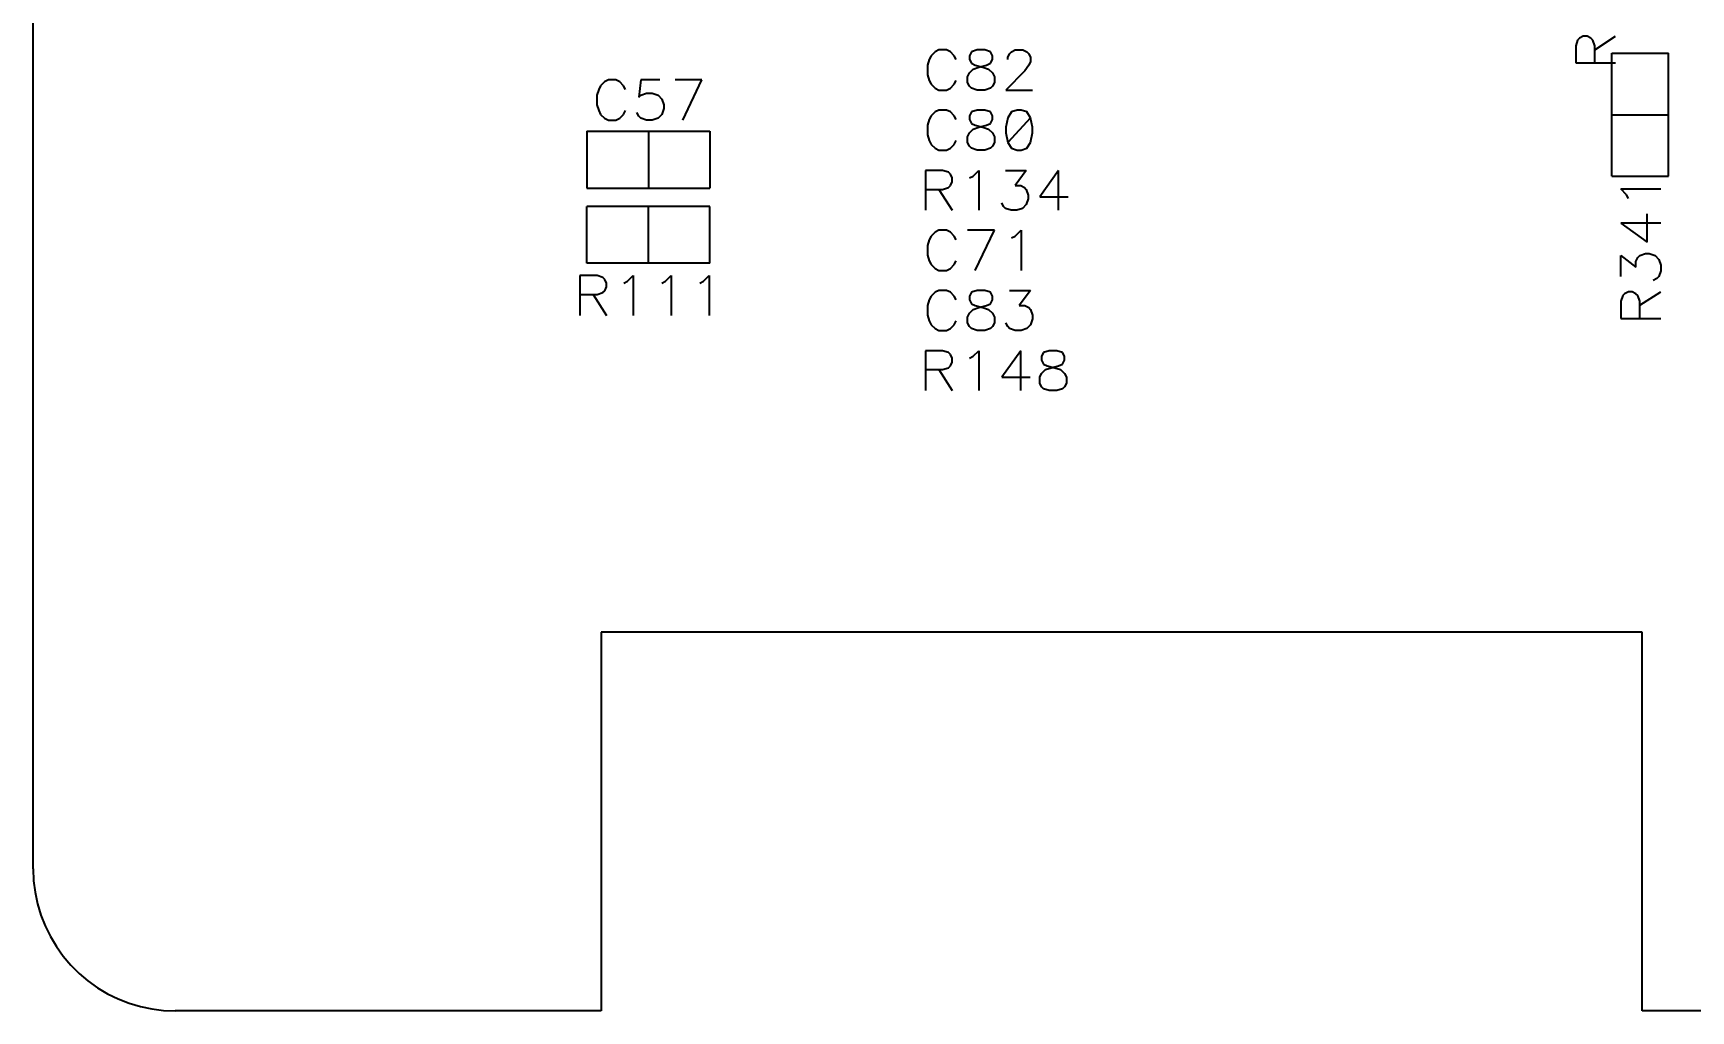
# Model space of a CAD drawing. Extents: x 295 to 953, y 10 to 290.
# Drawn here: x 521.5 to 612.5, y 71 to 124.7 of the extents above; entities that cross this region are included whole.
import ezdxf

# ---------------------------------------------------------------- set-up
doc = ezdxf.new("R2010")
doc.units = 0
doc.header["$LTSCALE"] = 5
doc.header["$MEASUREMENT"] = 0
doc.layers.add('6', color=6, linetype='CONTINUOUS', lineweight=13)
doc.layers.add('DV-DPO-A6_BSK', color=2, linetype='CONTINUOUS')
doc.styles.add('굴림체', font='')
doc.styles.get('굴림체').set_extended_font_data('GulimChe')

msp = doc.modelspace()

# ---------------------------------------------------------------- linework, layer by layer
at = {"layer": 'DV-DPO-A6_BSK', "color": 7}
for p, q in [((521.478, 78.799), (521.478, 267.297)), ((606.326, 124.334), (606.22, 124.017)), ((606.22, 124.017), (606.22, 123.079)), ((606.425, 124.433), (606.326, 124.334)), ((606.636, 124.539), (606.425, 124.433)), ((606.847, 124.539), (606.636, 124.539)), ((607.052, 124.433), (606.847, 124.539)), ((607.158, 124.334), (607.052, 124.433)), ((607.264, 124.017), (607.158, 124.334)), ((607.264, 123.806), (608.413, 124.539)), ((607.264, 123.079), (607.264, 124.017)), ((570.71, 123.264), (570.611, 122.954)), ((570.611, 122.954), (570.611, 122.425)), ((570.816, 123.475), (570.71, 123.264)), ((571.027, 123.687), (570.816, 123.475)), ((571.239, 123.792), (571.027, 123.687)), ((571.655, 123.792), (571.239, 123.792)), ((571.866, 123.687), (571.655, 123.792)), ((572.077, 123.475), (571.866, 123.687)), ((572.183, 123.264), (572.077, 123.475)), ((573.022, 123.687), (572.916, 123.475)), ((572.916, 123.475), (572.916, 123.264)), ((572.916, 123.264), (573.022, 123.059)), ((573.339, 123.792), (573.022, 123.687)), ((573.022, 123.059), (573.233, 122.954)), ((573.233, 122.954), (573.649, 122.848)), ((573.755, 123.792), (573.339, 123.792)), ((573.438, 122.848), (573.86, 122.954)), ((574.072, 123.687), (573.755, 123.792)), ((573.86, 122.954), (574.072, 123.059)), ((574.177, 123.475), (574.072, 123.687)), ((574.072, 123.059), (574.177, 123.264)), ((574.177, 123.264), (574.177, 123.475)), ((575.016, 123.37), (575.122, 123.581)), ((575.016, 123.264), (575.016, 123.37)), ((575.122, 123.581), (575.228, 123.687)), ((575.228, 123.687), (575.432, 123.792)), ((575.432, 123.792), (575.855, 123.792)), ((575.855, 123.792), (576.066, 123.687)), ((576.172, 122.954), (575.961, 122.637)), ((576.066, 123.687), (576.172, 123.581)), ((576.172, 123.581), (576.271, 123.37)), ((576.271, 123.165), (576.172, 122.954)), ((576.271, 123.37), (576.271, 123.165)), ((606.22, 123.079), (608.413, 123.079)), ((608.201, 116.852), (608.201, 123.614)), ((608.201, 123.614), (611.325, 123.614)), ((611.325, 116.852), (611.325, 123.614)), ((552.866, 122.036), (552.655, 121.824)), ((553.078, 122.141), (552.866, 122.036)), ((553.494, 122.141), (553.078, 122.141)), ((553.705, 122.036), (553.494, 122.141)), ((553.916, 121.824), (553.705, 122.036)), ((554.861, 122.141), (554.755, 121.197)), ((555.911, 122.141), (554.861, 122.141)), ((558.216, 122.141), (556.75, 122.141)), ((557.166, 119.936), (558.216, 122.141)), ((570.611, 122.425), (570.71, 122.115)), ((570.71, 122.115), (570.816, 121.904)), ((572.077, 121.904), (572.183, 122.115)), ((572.81, 122.32), (572.916, 122.531)), ((572.81, 122.009), (572.81, 122.32)), ((572.916, 122.531), (573.127, 122.742)), ((573.127, 122.742), (573.438, 122.848)), ((573.649, 122.848), (573.966, 122.742)), ((573.966, 122.742), (574.177, 122.531)), ((574.177, 122.531), (574.283, 122.32)), ((574.283, 122.32), (574.283, 122.009)), ((575.961, 122.637), (574.911, 121.587)), ((552.549, 121.613), (552.45, 121.303)), ((552.45, 121.303), (552.45, 120.774)), ((552.655, 121.824), (552.549, 121.613)), ((554.022, 121.613), (553.916, 121.824)), ((554.755, 121.197), (554.861, 121.303)), ((554.861, 121.303), (555.178, 121.408)), ((555.178, 121.408), (555.488, 121.408)), ((555.488, 121.408), (555.805, 121.303)), ((555.805, 121.303), (556.016, 121.091)), ((570.816, 121.904), (571.027, 121.692)), ((571.027, 121.692), (571.239, 121.587)), ((571.239, 121.587), (571.655, 121.587)), ((571.655, 121.587), (571.866, 121.692)), ((571.866, 121.692), (572.077, 121.904)), ((572.916, 121.798), (572.81, 122.009)), ((573.022, 121.692), (572.916, 121.798)), ((573.339, 121.587), (573.022, 121.692)), ((573.755, 121.587), (573.339, 121.587)), ((574.072, 121.692), (573.755, 121.587)), ((574.177, 121.798), (574.072, 121.692)), ((574.283, 122.009), (574.177, 121.798)), ((574.911, 121.587), (576.377, 121.587)), ((552.45, 120.774), (552.549, 120.464)), ((552.549, 120.464), (552.655, 120.253)), ((552.655, 120.253), (552.866, 120.041)), ((553.705, 120.041), (553.916, 120.253)), ((553.916, 120.253), (554.022, 120.464)), ((554.755, 120.147), (554.649, 120.358)), ((556.016, 120.253), (555.805, 120.041)), ((556.016, 121.091), (556.122, 120.774)), ((556.122, 120.57), (556.016, 120.253)), ((556.122, 120.774), (556.122, 120.57)), ((571.027, 120.385), (570.816, 120.173)), ((571.239, 120.49), (571.027, 120.385)), ((571.655, 120.49), (571.239, 120.49)), ((571.866, 120.385), (571.655, 120.49)), ((572.077, 120.173), (571.866, 120.385)), ((573.022, 120.385), (572.916, 120.173)), ((573.339, 120.49), (573.022, 120.385)), ((573.755, 120.49), (573.339, 120.49)), ((574.072, 120.385), (573.755, 120.49)), ((574.177, 120.173), (574.072, 120.385)), ((575.228, 120.385), (575.016, 120.068)), ((575.538, 120.49), (575.228, 120.385)), ((575.749, 120.49), (575.538, 120.49)), ((576.066, 120.385), (575.749, 120.49)), ((576.271, 120.068), (576.066, 120.385)), ((608.201, 120.233), (611.325, 120.233)), ((551.902, 119.321), (558.658, 119.321)), ((551.902, 119.321), (551.902, 116.198)), ((552.866, 120.041), (553.078, 119.936)), ((553.078, 119.936), (553.494, 119.936)), ((553.494, 119.936), (553.705, 120.041)), ((554.861, 120.041), (554.755, 120.147)), ((555.178, 119.936), (554.861, 120.041)), ((555.488, 119.936), (555.178, 119.936)), ((555.277, 119.321), (555.277, 116.198)), ((555.805, 120.041), (555.488, 119.936)), ((558.658, 119.321), (558.658, 116.198)), ((570.71, 119.962), (570.611, 119.652)), ((570.611, 119.652), (570.611, 119.123)), ((570.816, 120.173), (570.71, 119.962)), ((572.183, 119.962), (572.077, 120.173)), ((572.916, 120.173), (572.916, 119.962)), ((572.916, 119.962), (573.022, 119.757)), ((572.916, 119.229), (573.127, 119.44)), ((573.022, 119.757), (573.233, 119.652)), ((573.127, 119.44), (573.438, 119.546)), ((573.233, 119.652), (573.649, 119.546)), ((573.438, 119.546), (573.86, 119.652)), ((573.649, 119.546), (573.966, 119.44)), ((573.86, 119.652), (574.072, 119.757)), ((573.966, 119.44), (574.177, 119.229)), ((574.072, 119.757), (574.177, 119.962)), ((574.177, 119.962), (574.177, 120.173)), ((575.016, 120.068), (574.911, 119.546)), ((574.911, 119.546), (574.911, 119.229)), ((576.271, 120.068), (575.016, 118.707)), ((576.377, 119.546), (576.271, 120.068)), ((576.377, 119.229), (576.377, 119.546)), ((570.611, 119.123), (570.71, 118.813)), ((570.71, 118.813), (570.816, 118.602)), ((570.816, 118.602), (571.027, 118.39)), ((571.027, 118.39), (571.239, 118.285)), ((571.655, 118.285), (571.866, 118.39)), ((571.866, 118.39), (572.077, 118.602)), ((572.077, 118.602), (572.183, 118.813)), ((572.81, 119.018), (572.916, 119.229)), ((572.81, 118.707), (572.81, 119.018)), ((572.916, 118.496), (572.81, 118.707)), ((573.022, 118.39), (572.916, 118.496)), ((573.339, 118.285), (573.022, 118.39)), ((574.072, 118.39), (573.755, 118.285)), ((574.177, 118.496), (574.072, 118.39)), ((574.177, 119.229), (574.283, 119.018)), ((574.283, 118.707), (574.177, 118.496)), ((574.283, 119.018), (574.283, 118.707)), ((574.911, 119.229), (575.016, 118.707)), ((575.016, 118.707), (575.228, 118.39)), ((575.228, 118.39), (575.538, 118.285)), ((575.749, 118.285), (576.066, 118.39)), ((576.066, 118.39), (576.271, 118.707)), ((576.271, 118.707), (576.377, 119.229)), ((571.239, 118.285), (571.655, 118.285)), ((573.755, 118.285), (573.339, 118.285)), ((575.538, 118.285), (575.749, 118.285)), ((571.443, 117.175), (570.506, 117.175)), ((570.506, 117.175), (570.506, 114.983)), ((571.76, 117.07), (571.443, 117.175)), ((571.866, 116.964), (571.76, 117.07)), ((571.965, 116.759), (571.866, 116.964)), ((571.965, 116.548), (571.965, 116.759)), ((572.91, 116.759), (573.114, 116.865)), ((573.114, 116.865), (573.431, 117.175)), ((573.431, 117.175), (573.431, 114.983)), ((574.891, 117.175), (576.04, 117.175)), ((576.04, 117.175), (575.419, 116.336)), ((577.816, 117.175), (576.773, 115.716)), ((577.816, 114.983), (577.816, 117.175)), ((608.201, 116.852), (611.325, 116.852)), ((551.902, 116.198), (558.658, 116.198)), ((570.506, 116.132), (571.443, 116.132)), ((571.239, 116.132), (571.965, 114.983)), ((571.443, 116.132), (571.76, 116.237)), ((571.76, 116.237), (571.866, 116.336)), ((571.866, 116.336), (571.965, 116.548)), ((575.419, 116.336), (575.729, 116.336)), ((575.729, 116.336), (575.941, 116.237)), ((575.941, 116.237), (576.04, 116.132)), ((576.04, 116.132), (576.145, 115.815)), ((576.145, 115.815), (576.145, 115.61)), ((576.773, 115.716), (578.338, 115.716)), ((609.007, 115.835), (608.697, 116.152)), ((608.697, 116.152), (610.889, 116.152)), ((609.113, 115.623), (609.007, 115.835)), ((558.658, 115.194), (551.902, 115.194)), ((551.902, 112.07), (551.902, 115.194)), ((555.277, 112.07), (555.277, 115.194)), ((558.658, 112.07), (558.658, 115.194)), ((574.792, 115.187), (574.686, 115.399)), ((574.891, 115.088), (574.792, 115.187)), ((575.208, 114.983), (574.891, 115.088)), ((575.518, 114.983), (575.208, 114.983)), ((575.835, 115.088), (575.518, 114.983)), ((576.04, 115.293), (575.835, 115.088)), ((576.145, 115.61), (576.04, 115.293)), ((610.156, 113.226), (610.156, 114.791)), ((571.239, 113.886), (571.027, 113.781)), ((571.655, 113.886), (571.239, 113.886)), ((571.866, 113.781), (571.655, 113.886)), ((574.283, 113.886), (572.81, 113.886)), ((573.233, 111.681), (574.283, 113.886)), ((575.432, 113.569), (575.749, 113.886)), ((575.749, 113.886), (575.749, 111.681)), ((610.889, 114.269), (608.697, 114.269)), ((608.697, 114.269), (610.156, 113.226)), ((570.71, 113.358), (570.611, 113.048)), ((570.611, 113.048), (570.611, 112.519)), ((570.816, 113.569), (570.71, 113.358)), ((571.027, 113.781), (570.816, 113.569)), ((572.077, 113.569), (571.866, 113.781)), ((572.183, 113.358), (572.077, 113.569)), ((575.228, 113.464), (575.432, 113.569)), ((558.658, 112.07), (551.902, 112.07)), ((570.611, 112.519), (570.71, 112.209)), ((570.71, 112.209), (570.816, 111.998)), ((572.077, 111.998), (572.183, 112.209)), ((608.697, 111.344), (608.697, 112.493)), ((608.697, 112.493), (609.529, 111.866)), ((609.529, 112.176), (609.634, 112.387)), ((609.529, 111.866), (609.529, 112.176)), ((609.634, 112.387), (609.74, 112.493)), ((609.74, 112.493), (610.05, 112.599)), ((610.05, 112.599), (610.262, 112.599)), ((610.262, 112.599), (610.579, 112.493)), ((610.579, 112.493), (610.783, 112.282)), ((610.783, 112.282), (610.889, 111.971)), ((552.457, 111.397), (551.519, 111.397)), ((551.519, 111.397), (551.519, 109.204)), ((552.774, 111.291), (552.457, 111.397)), ((552.88, 111.185), (552.774, 111.291)), ((552.979, 110.981), (552.88, 111.185)), ((554.128, 111.086), (554.445, 111.397)), ((554.445, 111.397), (554.445, 109.204)), ((556.221, 111.086), (556.532, 111.397)), ((556.532, 111.397), (556.532, 109.204)), ((558.308, 111.086), (558.625, 111.397)), ((558.625, 111.397), (558.625, 109.204)), ((570.816, 111.998), (571.027, 111.786)), ((571.027, 111.786), (571.239, 111.681)), ((571.239, 111.681), (571.655, 111.681)), ((571.655, 111.681), (571.866, 111.786)), ((571.866, 111.786), (572.077, 111.998)), ((610.678, 111.238), (610.473, 111.133)), ((610.783, 111.344), (610.678, 111.238)), ((610.889, 111.654), (610.783, 111.344)), ((610.889, 111.971), (610.889, 111.654)), ((551.519, 110.353), (552.457, 110.353)), ((552.252, 110.353), (552.979, 109.204)), ((552.457, 110.353), (552.774, 110.459)), ((552.774, 110.459), (552.88, 110.558)), ((552.88, 110.558), (552.979, 110.769)), ((552.979, 110.769), (552.979, 110.981)), ((553.923, 110.981), (554.128, 111.086)), ((556.01, 110.981), (556.221, 111.086)), ((558.103, 110.981), (558.308, 111.086)), ((570.816, 110.267), (570.71, 110.056)), ((571.027, 110.479), (570.816, 110.267)), ((571.239, 110.584), (571.027, 110.479)), ((571.655, 110.584), (571.239, 110.584)), ((571.866, 110.479), (571.655, 110.584)), ((572.077, 110.267), (571.866, 110.479)), ((572.183, 110.056), (572.077, 110.267)), ((573.022, 110.479), (572.916, 110.267)), ((572.916, 110.267), (572.916, 110.056)), ((573.339, 110.584), (573.022, 110.479)), ((573.755, 110.584), (573.339, 110.584)), ((574.072, 110.479), (573.755, 110.584)), ((574.177, 110.267), (574.072, 110.479)), ((574.177, 110.056), (574.177, 110.267)), ((575.122, 110.584), (576.271, 110.584)), ((576.271, 110.584), (575.644, 109.746)), ((608.802, 110.3), (608.697, 109.983)), ((608.901, 110.399), (608.802, 110.3)), ((609.113, 110.505), (608.901, 110.399)), ((609.324, 110.505), (609.113, 110.505)), ((609.529, 110.399), (609.324, 110.505)), ((609.634, 110.3), (609.529, 110.399)), ((609.74, 109.983), (609.634, 110.3)), ((609.74, 109.772), (610.889, 110.505)), ((570.71, 110.056), (570.611, 109.746)), ((570.611, 109.746), (570.611, 109.217)), ((572.81, 109.112), (572.916, 109.323)), ((572.916, 110.056), (573.022, 109.851)), ((572.916, 109.323), (573.127, 109.534)), ((573.022, 109.851), (573.233, 109.746)), ((573.127, 109.534), (573.438, 109.64)), ((573.233, 109.746), (573.649, 109.64)), ((573.438, 109.64), (573.86, 109.746)), ((573.649, 109.64), (573.966, 109.534)), ((573.86, 109.746), (574.072, 109.851)), ((573.966, 109.534), (574.177, 109.323)), ((574.072, 109.851), (574.177, 110.056)), ((574.177, 109.323), (574.283, 109.112)), ((575.644, 109.746), (575.961, 109.746)), ((575.961, 109.746), (576.172, 109.64)), ((576.172, 109.64), (576.271, 109.534)), ((576.271, 109.534), (576.377, 109.217)), ((608.697, 109.983), (608.697, 109.046)), ((609.74, 109.046), (609.74, 109.983)), ((570.611, 109.217), (570.71, 108.907)), ((570.71, 108.907), (570.816, 108.696)), ((570.816, 108.696), (571.027, 108.484)), ((571.027, 108.484), (571.239, 108.379)), ((571.239, 108.379), (571.655, 108.379)), ((571.655, 108.379), (571.866, 108.484)), ((571.866, 108.484), (572.077, 108.696)), ((572.077, 108.696), (572.183, 108.907)), ((572.81, 108.801), (572.81, 109.112)), ((572.916, 108.59), (572.81, 108.801)), ((573.022, 108.484), (572.916, 108.59)), ((573.339, 108.379), (573.022, 108.484)), ((573.755, 108.379), (573.339, 108.379)), ((574.072, 108.484), (573.755, 108.379)), ((574.177, 108.59), (574.072, 108.484)), ((574.283, 108.801), (574.177, 108.59)), ((574.283, 109.112), (574.283, 108.801)), ((575.016, 108.59), (574.911, 108.801)), ((575.122, 108.484), (575.016, 108.59)), ((575.432, 108.379), (575.122, 108.484)), ((575.749, 108.379), (575.432, 108.379)), ((576.066, 108.484), (575.749, 108.379)), ((576.271, 108.696), (576.066, 108.484)), ((576.377, 109.013), (576.271, 108.696)), ((576.377, 109.217), (576.377, 109.013)), ((608.697, 109.046), (610.889, 109.046)), ((571.443, 107.269), (570.506, 107.269)), ((570.506, 107.269), (570.506, 105.077)), ((571.76, 107.164), (571.443, 107.269)), ((571.866, 107.058), (571.76, 107.164)), ((571.965, 106.853), (571.866, 107.058)), ((571.866, 106.43), (571.965, 106.642)), ((571.965, 106.642), (571.965, 106.853)), ((572.91, 106.853), (573.114, 106.959)), ((573.114, 106.959), (573.431, 107.269)), ((573.431, 107.269), (573.431, 105.077)), ((575.729, 107.269), (574.686, 105.81)), ((575.729, 105.077), (575.729, 107.269)), ((576.984, 107.164), (576.879, 106.959)), ((576.879, 106.959), (576.879, 106.747)), ((576.879, 106.747), (576.984, 106.536)), ((577.295, 107.269), (576.984, 107.164)), ((577.717, 107.269), (577.295, 107.269)), ((578.028, 107.164), (577.717, 107.269)), ((578.133, 106.959), (578.028, 107.164)), ((578.028, 106.536), (578.133, 106.747)), ((578.133, 106.747), (578.133, 106.959)), ((570.506, 106.226), (571.443, 106.226)), ((571.239, 106.226), (571.965, 105.077)), ((571.443, 106.226), (571.76, 106.331)), ((571.76, 106.331), (571.866, 106.43)), ((574.686, 105.81), (576.251, 105.81)), ((576.773, 105.81), (576.879, 106.014)), ((576.773, 105.493), (576.773, 105.81)), ((576.879, 106.014), (577.09, 106.226)), ((576.984, 106.536), (577.189, 106.43)), ((577.09, 106.226), (577.4, 106.331)), ((577.189, 106.43), (577.612, 106.331)), ((577.4, 106.331), (577.816, 106.43)), ((577.612, 106.331), (577.922, 106.226)), ((577.816, 106.43), (578.028, 106.536)), ((577.922, 106.226), (578.133, 106.014)), ((578.133, 106.014), (578.239, 105.81)), ((578.239, 105.81), (578.239, 105.493)), ((576.879, 105.281), (576.773, 105.493)), ((576.984, 105.182), (576.879, 105.281)), ((577.295, 105.077), (576.984, 105.182)), ((577.717, 105.077), (577.295, 105.077)), ((578.028, 105.182), (577.717, 105.077)), ((578.133, 105.281), (578.028, 105.182)), ((578.239, 105.493), (578.133, 105.281)), ((609.879, 91.796), (552.681, 91.796)), ((552.681, 91.796), (552.681, 71)), ((609.879, 71), (609.879, 91.796)), ((521.478, 78.799), (521.504, 78.152)), ((521.504, 78.152), (521.583, 77.512)), ((521.583, 77.512), (521.722, 76.884)), ((521.722, 76.884), (521.9, 76.263)), ((521.9, 76.263), (522.138, 75.662)), ((522.138, 75.662), (522.422, 75.088)), ((522.422, 75.088), (522.752, 74.533)), ((522.752, 74.533), (523.122, 74.005)), ((523.122, 74.005), (523.545, 73.516)), ((523.545, 73.516), (524, 73.06)), ((524, 73.06), (524.489, 72.644)), ((524.489, 72.644), (525.011, 72.268)), ((525.011, 72.268), (525.565, 71.938)), ((525.565, 71.938), (526.147, 71.654)), ((526.147, 71.654), (526.748, 71.423)), ((526.748, 71.423), (527.368, 71.238)), ((527.368, 71.238), (527.996, 71.106)), ((527.996, 71.106), (528.636, 71.026)), ((528.636, 71.026), (529.277, 71)), ((552.681, 71), (529.277, 71)), ((843.878, 71), (609.879, 71))]:
    msp.add_line(p, q, dxfattribs=at)

# ---------------------------------------------------------------- texts
at = {"layer": '6', "color": 4, "insert": (573.671, 73.538), "char_height": 3, "width": 36.96202, "attachment_point": 4, "style": '굴림체'}
msp.add_mtext('{\\f굴림|b0|i0|c129;\\C7;', dxfattribs=at)

doc.saveas('drawing.dxf')
